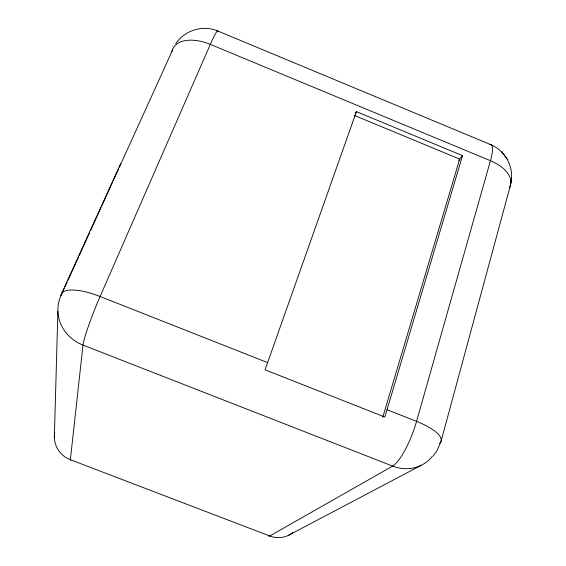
<?xml version="1.0" encoding="UTF-8"?>
<svg xmlns="http://www.w3.org/2000/svg" width="566" height="566" viewBox="0 0 566 566"><rect width="100%" height="100%" fill="white"/><g stroke="black" fill="none" stroke-linecap="round" stroke-linejoin="round"><path stroke-width="0.85" d="M54.35 437.61L57.888 311.265M510.9 182.599C514.317 167.373 505.459 150.981 491.238 144.846L217.585 30.897C202.791 24.642 184.573 30.373 175.729 43.702M511.65 178.134L510.419 185.386L441.013 441.43L437.094 450.494L433.089 456.139M382.786 417.206L459.691 159.096L354.295 115.407M462.521 155.636L384.859 417.029L265.072 369.824L356.41 111.622L462.521 155.636L458.573 160.454M61.178 294.469L120.622 163.737M292.792 532.606A25.449 24.218 65.1 0 1 269.756 535.988L70.368 459.719L82.997 345.09A40.016 37.215 7.8 0 1 60.987 295.657L64.269 288.427M64.998 286.82L67.184 282.002M67.92 280.403L78.497 257.113M79.226 255.507L89.81 232.223M90.539 230.617L101.123 207.333M101.852 205.727L112.429 182.443M113.158 180.837L118.634 168.795M119.362 167.189L171.901 51.563A35.601 29.842 20 0 1 172.814 49.758M355.158 113.865L356.41 111.622M288.547 535.273L421.04 465.415M267.626 362.601L100.111 296.499A40.002 13.011 23.1 0 0 60.987 295.657M387.024 409.72L416.562 421.373A39.379 12.395 16.7 0 1 439.549 443.426M501.667 151.773L504.525 155.516M504.639 155.685L507.553 159.506M217.924 31.519A36.316 2.625 -69.3 0 0 210.326 44.381L100.111 296.499A39.613 3.375 -68.2 0 0 82.997 345.09L392.641 466.087A39.33 35.517 52.8 0 0 432.332 456.33M171.901 51.563A35.771 20.532 26.4 0 1 210.326 44.381L490.453 160.709A35.297 19.647 12.9 0 1 509.315 187.87M489.618 144.648A35.63 7.584 -65.4 0 1 490.453 160.709L416.562 421.373A38.771 9.707 -69 0 1 392.641 466.087L269.756 535.988A25.392 4.004 -69.9 0 1 268.355 535.422M70.863 459.875A25.746 1.373 -67.9 0 1 70.368 459.719A25.774 24.918 -11.2 0 1 54.725 432.509"/></g></svg>
